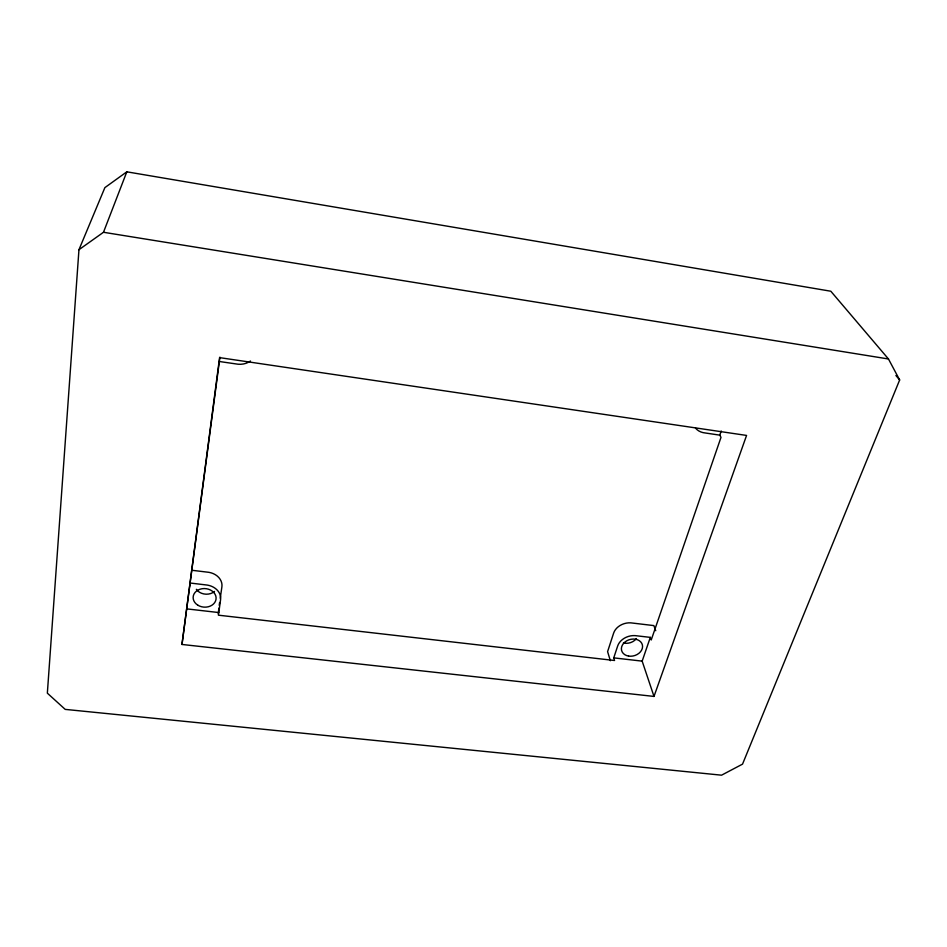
<?xml version="1.0" encoding="UTF-8"?>
<svg xmlns="http://www.w3.org/2000/svg" width="947" height="947" viewBox="0 0 947 947"><rect width="100%" height="100%" fill="white"/><g stroke="black" fill="none" stroke-linecap="round" stroke-linejoin="round"><path stroke-width="1.42" d="M78.956 249.712L47.35 693.168L65.213 709.386L721.555 775.179L742.531 764.134L899.65 379.972L888.464 358.984L830.815 291.226L126.815 171.821L104.88 187.624L78.956 249.712L103.483 232.275L126.815 171.821M218.26 613.869L218.852 608.163M189.933 585.648L190.288 583.044L207.405 585.092A16.111 12.998 4.3 0 1 220.568 599.771L218.426 615.183L614.556 660.497L613.751 657.869L617.669 645.996A15.069 11.731 -16.3 0 1 635.094 635.615L650.317 637.378L651.228 639.971L720.998 437.372L719.791 435.147L721.212 431.003M181.978 644.457L219.574 357.623L746.567 435.431L653.998 696.424L181.978 644.457L219.929 357.149M219.207 605.322L219.621 602.481M220.237 598.232L221.894 586.891A15.874 12.891 4.5 0 0 208.932 572.331L191.614 570.236M653.998 696.424L642.161 661.136L650.317 637.378M186.902 608.897L218.698 612.543M613.751 657.869L642.161 661.136M219.361 361.505L238.088 364.228A17.898 16.063 11 0 0 250.493 361.02M719.791 435.147L705.29 432.98A16.88 14.11 -26.9 0 1 695.5 428.103M103.483 232.275L888.464 358.984M895.898 375.497L899.65 379.972M655.726 630.714L653.88 625.6L630.797 622.854A14.868 11.648 -16.3 0 0 613.62 633.152L607.595 651.619L610.353 660.734M636.431 638.562A10.618 8.322 -16.3 0 1 623.422 642.954M214.519 591.437A11.34 9.21 4.5 0 1 196.337 589.306M197.757 605.145A11.506 9.292 4.3 0 0 216.034 599.226A11.506 9.292 4.3 0 0 200.054 589.212A11.506 9.292 4.3 0 0 197.757 605.145M628.548 656.07A10.76 8.381 -16.3 0 0 642.374 644.871A10.76 8.381 -16.3 0 0 625.02 641.983A10.76 8.381 -16.3 0 0 628.548 656.07"/></g></svg>
